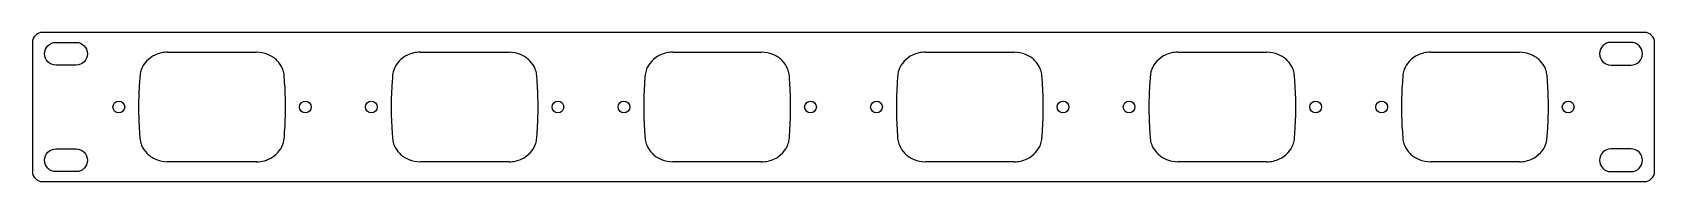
# Model space of a CAD drawing. Header units: millimetres. Extents: x -483 to 0, y -44 to 0.
import ezdxf

# ---------------------------------------------------------------- set-up
doc = ezdxf.new("R2010")
doc.units = ezdxf.units.MM
doc.layers.get('0').update_dxf_attribs({"linetype": 'CONTINUOUS'})

msp = doc.modelspace()

# ---------------------------------------------------------------- linework, layer by layer
for p, q in [((-442.38, -5.91), (-415.94, -5.91)), ((-367.24, -5.91), (-340.8, -5.91)), ((-292.09, -5.91), (-265.65, -5.91)), ((-216.95, -5.91), (-190.51, -5.91)), ((-141.8, -5.91), (-115.36, -5.91)), ((-66.66, -5.91), (-40.22, -5.91)), ((-415.94, -38.54), (-442.38, -38.54)), ((-340.8, -38.54), (-367.24, -38.54)), ((-265.65, -38.54), (-292.09, -38.54)), ((-190.51, -38.54), (-216.95, -38.54)), ((-115.36, -38.54), (-141.8, -38.54)), ((-40.22, -38.54), (-66.66, -38.54))]:
    msp.add_line(p, q)
for points in [[(-3, 0), (-479.6, 0, 0.414214), (-482.6, -3), (-482.6, -41.45, 0.414214), (-479.6, -44.45), (-3, -44.45, 0.414214), (0, -41.45), (0, -3, 0.414214)], [(-475.6, -2.98), (-469.6, -2.98, -1), (-469.6, -9.73), (-475.6, -9.73, -1)], [(-13, -2.98, 1), (-13, -9.73), (-7, -9.73, 1), (-7, -2.98)], [(-475.6, -34.73), (-469.6, -34.73, -1), (-469.6, -41.48), (-475.6, -41.48, -1)], [(-13, -34.73, 1), (-13, -41.48), (-7, -41.48, 1), (-7, -34.73)]]:
    msp.add_lwpolyline(points, format="xyb", close=True)
for centre in [(-456.91, -22.23), (-401.41, -22.23), (-381.77, -22.23), (-326.27, -22.23), (-306.62, -22.23), (-251.12, -22.23), (-231.48, -22.23), (-175.98, -22.23), (-156.33, -22.23), (-100.83, -22.23), (-81.19, -22.23), (-25.69, -22.23)]:
    msp.add_circle(centre, 1.75)
for points, knots in [([(-442.38, -5.91), (-443.04, -5.91), (-443.7, -5.98), (-444.98, -6.27), (-445.6, -6.48), (-447.12, -7.21), (-447.96, -7.82), (-449.5, -9.47), (-449.94, -10.36), (-450.62, -12.13), (-450.61, -12.64), (-450.76, -14.79)], [-1.666071, -1.666071, -1.666071, -1.666071, -1.478769, -1.478769, -1.29249, -1.29249, -0.99964, -0.99964, -0.647457, -0.647457, 0, 0, 0, 0]), ([(-407.57, -14.8), (-407.72, -12.61), (-407.7, -12.06), (-408.55, -10), (-409.08, -9.15), (-410.53, -7.69), (-411.43, -7.04), (-413.65, -6.13), (-414.8, -5.91), (-415.94, -5.91)], [-1.839743, -1.839743, -1.839743, -1.839743, -1.161766, -1.161766, -0.717698, -0.717698, -0.343944, -0.343944, 0, 0, 0, 0]), ([(-367.24, -5.91), (-367.9, -5.91), (-368.55, -5.98), (-369.83, -6.27), (-370.46, -6.48), (-371.97, -7.21), (-372.82, -7.82), (-374.35, -9.47), (-374.79, -10.36), (-375.47, -12.13), (-375.46, -12.64), (-375.61, -14.79)], [-1.666071, -1.666071, -1.666071, -1.666071, -1.478769, -1.478769, -1.29249, -1.29249, -0.99964, -0.99964, -0.647457, -0.647457, 0, 0, 0, 0]), ([(-332.42, -14.8), (-332.58, -12.61), (-332.56, -12.06), (-333.41, -10), (-333.93, -9.15), (-335.39, -7.69), (-336.29, -7.04), (-338.5, -6.13), (-339.65, -5.91), (-340.8, -5.91)], [-1.839743, -1.839743, -1.839743, -1.839743, -1.161766, -1.161766, -0.717698, -0.717698, -0.343944, -0.343944, 0, 0, 0, 0]), ([(-292.09, -5.91), (-292.75, -5.91), (-293.41, -5.98), (-294.69, -6.27), (-295.31, -6.48), (-296.83, -7.21), (-297.67, -7.82), (-299.21, -9.47), (-299.65, -10.36), (-300.33, -12.13), (-300.32, -12.64), (-300.47, -14.79)], [-1.66518, -1.66518, -1.66518, -1.66518, -1.477981, -1.477981, -1.291804, -1.291804, -0.999115, -0.999115, -0.647125, -0.647125, 0, 0, 0, 0]), ([(-257.28, -14.8), (-257.43, -12.61), (-257.41, -12.06), (-258.26, -10), (-258.79, -9.15), (-260.24, -7.69), (-261.14, -7.04), (-263.36, -6.13), (-264.51, -5.91), (-265.65, -5.91)], [-1.839789, -1.839789, -1.839789, -1.839789, -1.161766, -1.161766, -0.717698, -0.717698, -0.343944, -0.343944, 0, 0, 0, 0]), ([(-216.95, -5.91), (-217.61, -5.91), (-218.26, -5.98), (-219.54, -6.27), (-220.17, -6.48), (-221.68, -7.21), (-222.53, -7.82), (-224.06, -9.47), (-224.5, -10.36), (-225.18, -12.13), (-225.17, -12.64), (-225.32, -14.79)], [-1.666071, -1.666071, -1.666071, -1.666071, -1.478769, -1.478769, -1.29249, -1.29249, -0.99964, -0.99964, -0.647457, -0.647457, 0, 0, 0, 0]), ([(-182.13, -14.8), (-182.29, -12.61), (-182.27, -12.06), (-183.12, -10), (-183.64, -9.15), (-185.1, -7.69), (-186, -7.04), (-188.21, -6.13), (-189.36, -5.91), (-190.51, -5.91)], [-1.839743, -1.839743, -1.839743, -1.839743, -1.161766, -1.161766, -0.717698, -0.717698, -0.343944, -0.343944, 0, 0, 0, 0]), ([(-141.8, -5.91), (-142.46, -5.91), (-143.12, -5.98), (-144.4, -6.27), (-145.02, -6.48), (-146.54, -7.21), (-147.38, -7.82), (-148.92, -9.47), (-149.36, -10.36), (-150.04, -12.13), (-150.03, -12.64), (-150.18, -14.79)], [-1.666071, -1.666071, -1.666071, -1.666071, -1.478769, -1.478769, -1.29249, -1.29249, -0.99964, -0.99964, -0.647457, -0.647457, 0, 0, 0, 0]), ([(-106.99, -14.8), (-107.14, -12.61), (-107.12, -12.06), (-107.97, -10), (-108.5, -9.15), (-109.95, -7.69), (-110.85, -7.04), (-113.07, -6.13), (-114.22, -5.91), (-115.36, -5.91)], [-1.839743, -1.839743, -1.839743, -1.839743, -1.161766, -1.161766, -0.717698, -0.717698, -0.343944, -0.343944, 0, 0, 0, 0]), ([(-66.66, -5.91), (-67.32, -5.91), (-67.97, -5.98), (-69.25, -6.27), (-69.88, -6.48), (-71.4, -7.21), (-72.24, -7.82), (-73.78, -9.47), (-74.21, -10.36), (-74.89, -12.13), (-74.88, -12.64), (-75.03, -14.8)], [-1.67263, -1.67263, -1.67263, -1.67263, -1.48439, -1.48439, -1.297179, -1.297179, -1.003125, -1.003125, -0.649494, -0.649494, 0, 0, 0, 0]), ([(-31.84, -14.79), (-32, -12.61), (-31.98, -12.06), (-32.83, -10), (-33.35, -9.15), (-34.81, -7.69), (-35.71, -7.04), (-37.92, -6.13), (-39.07, -5.91), (-40.22, -5.91)], [-1.840398, -1.840398, -1.840398, -1.840398, -1.161981, -1.161981, -0.717698, -0.717698, -0.343944, -0.343944, 0, 0, 0, 0]), ([(-450.76, -14.79), (-450.93, -17.27), (-451.02, -19.75), (-451.02, -24.7), (-450.93, -27.18), (-450.76, -29.66)], [-1.487928, -1.487928, -1.487928, -1.487928, -0.743964, -0.743964, 0, 0, 0, 0]), ([(-407.57, -29.65), (-407.4, -27.18), (-407.31, -24.7), (-407.31, -19.75), (-407.4, -17.27), (-407.57, -14.8)], [-1.486545, -1.486545, -1.486545, -1.486545, -0.743273, -0.743273, 0, 0, 0, 0]), ([(-375.61, -14.79), (-375.78, -17.27), (-375.87, -19.75), (-375.87, -24.7), (-375.78, -27.18), (-375.61, -29.66)], [-1.487928, -1.487928, -1.487928, -1.487928, -0.743964, -0.743964, 0, 0, 0, 0]), ([(-332.42, -29.65), (-332.25, -27.18), (-332.17, -24.7), (-332.17, -19.75), (-332.25, -17.27), (-332.42, -14.8)], [-1.486545, -1.486545, -1.486545, -1.486545, -0.743273, -0.743273, 0, 0, 0, 0]), ([(-300.47, -14.79), (-300.64, -17.27), (-300.73, -19.75), (-300.73, -24.7), (-300.64, -27.18), (-300.47, -29.66)], [-1.487928, -1.487928, -1.487928, -1.487928, -0.743964, -0.743964, 0, 0, 0, 0]), ([(-257.28, -29.65), (-257.11, -27.18), (-257.02, -24.7), (-257.02, -19.75), (-257.11, -17.27), (-257.28, -14.8)], [-1.486545, -1.486545, -1.486545, -1.486545, -0.743273, -0.743273, 0, 0, 0, 0]), ([(-225.32, -14.79), (-225.49, -17.27), (-225.58, -19.75), (-225.58, -24.7), (-225.49, -27.18), (-225.32, -29.66)], [-1.487928, -1.487928, -1.487928, -1.487928, -0.743964, -0.743964, 0, 0, 0, 0]), ([(-182.13, -29.65), (-181.96, -27.18), (-181.88, -24.7), (-181.88, -19.75), (-181.96, -17.27), (-182.13, -14.8)], [-1.486545, -1.486545, -1.486545, -1.486545, -0.743273, -0.743273, 0, 0, 0, 0]), ([(-150.18, -14.79), (-150.35, -17.27), (-150.44, -19.75), (-150.44, -24.7), (-150.35, -27.18), (-150.18, -29.66)], [-1.487928, -1.487928, -1.487928, -1.487928, -0.743964, -0.743964, 0, 0, 0, 0]), ([(-106.99, -29.65), (-106.82, -27.18), (-106.73, -24.7), (-106.73, -19.75), (-106.82, -17.27), (-106.99, -14.8)], [-1.486545, -1.486545, -1.486545, -1.486545, -0.743273, -0.743273, 0, 0, 0, 0]), ([(-75.03, -14.8), (-75.2, -17.27), (-75.29, -19.75), (-75.29, -24.7), (-75.2, -27.18), (-75.03, -29.65)], [-1.486545, -1.486545, -1.486545, -1.486545, -0.743273, -0.743273, 0, 0, 0, 0]), ([(-31.84, -29.66), (-31.67, -27.18), (-31.58, -24.7), (-31.58, -19.75), (-31.67, -17.27), (-31.84, -14.79)], [-1.487928, -1.487928, -1.487928, -1.487928, -0.743964, -0.743964, 0, 0, 0, 0]), ([(-450.76, -29.66), (-450.6, -31.84), (-450.62, -32.39), (-449.77, -34.45), (-449.25, -35.3), (-447.79, -36.76), (-446.89, -37.41), (-444.68, -38.32), (-443.53, -38.54), (-442.38, -38.54)], [-1.839427, -1.839427, -1.839427, -1.839427, -1.161766, -1.161766, -0.717698, -0.717698, -0.343944, -0.343944, 0, 0, 0, 0]), ([(-415.94, -38.54), (-415.14, -38.54), (-414.33, -38.43), (-412.78, -38), (-412.04, -37.68), (-410.52, -36.75), (-409.77, -36.08), (-408.55, -34.48), (-408.15, -33.61), (-407.7, -31.97), (-407.71, -31.74), (-407.57, -29.65)], [-2.832085, -2.832085, -2.832085, -2.832085, -2.341004, -2.341004, -1.85398, -1.85398, -1.255856, -1.255856, -0.629174, -0.629174, 0, 0, 0, 0]), ([(-375.61, -29.66), (-375.46, -31.84), (-375.48, -32.39), (-374.63, -34.45), (-374.1, -35.3), (-372.65, -36.76), (-371.75, -37.41), (-369.54, -38.32), (-368.39, -38.54), (-367.24, -38.54)], [-1.83952, -1.83952, -1.83952, -1.83952, -1.161766, -1.161766, -0.717698, -0.717698, -0.343944, -0.343944, 0, 0, 0, 0]), ([(-340.8, -38.54), (-340.14, -38.54), (-339.48, -38.47), (-338.2, -38.18), (-337.58, -37.97), (-336.06, -37.24), (-335.22, -36.63), (-333.68, -34.98), (-333.24, -34.09), (-332.56, -32.32), (-332.57, -31.81), (-332.42, -29.65)], [-1.672501, -1.672501, -1.672501, -1.672501, -1.484292, -1.484292, -1.297113, -1.297113, -1.003119, -1.003119, -0.649537, -0.649537, 0, 0, 0, 0]), ([(-300.47, -29.66), (-300.31, -31.84), (-300.33, -32.39), (-299.48, -34.45), (-298.96, -35.3), (-297.5, -36.76), (-296.6, -37.41), (-294.39, -38.32), (-293.24, -38.54), (-292.09, -38.54)], [-1.839474, -1.839474, -1.839474, -1.839474, -1.161766, -1.161766, -0.717698, -0.717698, -0.343944, -0.343944, 0, 0, 0, 0]), ([(-265.65, -38.54), (-264.99, -38.54), (-264.34, -38.47), (-263.06, -38.18), (-262.43, -37.97), (-260.91, -37.24), (-260.07, -36.63), (-258.53, -34.98), (-258.1, -34.09), (-257.42, -32.32), (-257.43, -31.81), (-257.28, -29.65)], [-1.672501, -1.672501, -1.672501, -1.672501, -1.484292, -1.484292, -1.297113, -1.297113, -1.003119, -1.003119, -0.649537, -0.649537, 0, 0, 0, 0]), ([(-225.32, -29.66), (-225.17, -31.84), (-225.19, -32.39), (-224.34, -34.45), (-223.81, -35.3), (-222.36, -36.76), (-221.46, -37.41), (-219.25, -38.32), (-218.1, -38.54), (-216.95, -38.54)], [-1.83952, -1.83952, -1.83952, -1.83952, -1.161766, -1.161766, -0.717698, -0.717698, -0.343944, -0.343944, 0, 0, 0, 0]), ([(-190.51, -38.54), (-189.85, -38.54), (-189.19, -38.47), (-187.91, -38.18), (-187.29, -37.97), (-185.77, -37.24), (-184.93, -36.63), (-183.39, -34.98), (-182.95, -34.09), (-182.27, -32.32), (-182.28, -31.81), (-182.13, -29.65)], [-1.671612, -1.671612, -1.671612, -1.671612, -1.483507, -1.483507, -1.296429, -1.296429, -1.002595, -1.002595, -0.649205, -0.649205, 0, 0, 0, 0]), ([(-150.18, -29.66), (-150.02, -31.84), (-150.04, -32.39), (-149.19, -34.45), (-148.67, -35.3), (-147.21, -36.76), (-146.31, -37.41), (-144.1, -38.32), (-142.95, -38.54), (-141.8, -38.54)], [-1.839474, -1.839474, -1.839474, -1.839474, -1.161766, -1.161766, -0.717698, -0.717698, -0.343944, -0.343944, 0, 0, 0, 0]), ([(-115.36, -38.54), (-114.7, -38.54), (-114.05, -38.47), (-112.77, -38.18), (-112.14, -37.97), (-110.62, -37.24), (-109.78, -36.63), (-108.24, -34.98), (-107.81, -34.09), (-107.13, -32.32), (-107.14, -31.81), (-106.99, -29.65)], [-1.671612, -1.671612, -1.671612, -1.671612, -1.483507, -1.483507, -1.296429, -1.296429, -1.002595, -1.002595, -0.649205, -0.649205, 0, 0, 0, 0]), ([(-75.03, -29.65), (-74.88, -31.84), (-74.9, -32.39), (-74.05, -34.45), (-73.52, -35.3), (-72.07, -36.76), (-71.17, -37.41), (-68.95, -38.32), (-67.8, -38.54), (-66.66, -38.54)], [-1.840577, -1.840577, -1.840577, -1.840577, -1.161981, -1.161981, -0.717698, -0.717698, -0.343944, -0.343944, 0, 0, 0, 0]), ([(-40.22, -38.54), (-39.56, -38.54), (-38.9, -38.47), (-37.62, -38.18), (-37, -37.97), (-35.48, -37.24), (-34.64, -36.63), (-33.1, -34.98), (-32.66, -34.09), (-31.98, -32.32), (-31.99, -31.81), (-31.84, -29.66)], [-1.666196, -1.666196, -1.666196, -1.666196, -1.478863, -1.478863, -1.292553, -1.292553, -0.999645, -0.999645, -0.647414, -0.647414, 0, 0, 0, 0])]:
    msp.add_open_spline(points, degree=3, knots=knots)

doc.saveas('drawing.dxf')
